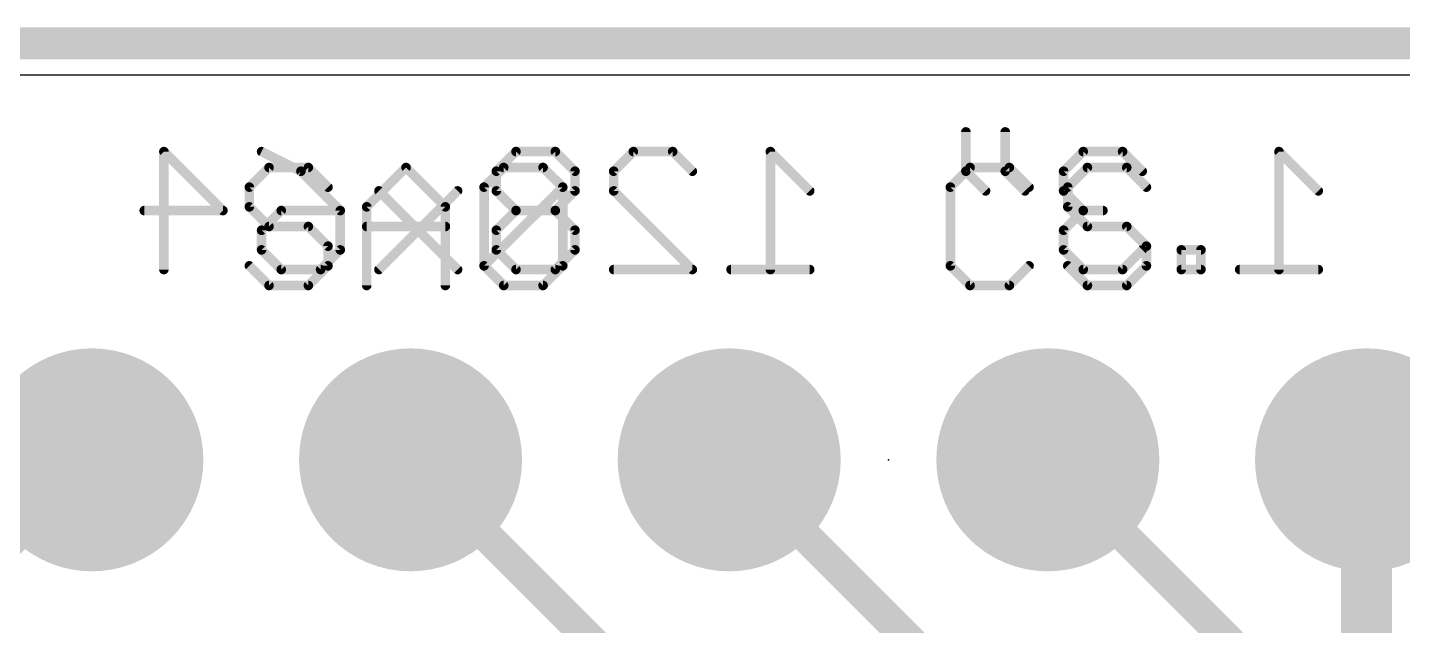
# Model space of a CAD drawing. Extents: x -0.1 to 35.7, y -1.1 to 35.9.
# Drawn here: x 10.64 to 21.6, y 31.11 to 35.88 of the extents above; entities that cross this region are included whole.
import ezdxf

# ---------------------------------------------------------------- set-up
doc = ezdxf.new("R2010")
doc.units = 0
for name, color, linetype in [('1', 12, 'CONTINUOUS'), ('16', 132, 'CONTINUOUS'), ('17', 110, 'CONTINUOUS'), ('20', 53, 'CONTINUOUS'), ('21', 40, 'CONTINUOUS'), ('22', 6, 'CONTINUOUS'), ('23', 53, 'CONTINUOUS')]:
    doc.layers.add(name, color=color, linetype=linetype)

# ---------------------------------------------------------------- blocks, each defined once
blk = doc.blocks.new('ROUNDP')
at = {"const_width": 0.5}
blk.add_lwpolyline([(0, -0.25, 1), (0, 0.25, 1), (0, -0.25)], format="xyb", dxfattribs=at)

msp = doc.modelspace()

# ---------------------------------------------------------------- linework, layer by layer
at = {"layer": '1'}
for points, const_width in [([(0, 35.75), (35.56, 35.75)], 0.254), ([(9.708, 30.988), (11.15, 32.43)], 0.254), ([(21.31, 30.962), (21.31, 32.43)], 0.4064), ([(20.32, 29.972), (21.31, 30.962)], 0.4064)]:
    msp.add_lwpolyline(points, dxfattribs=dict(at, const_width=const_width))
for points, const_width in [([(11.1949, 32.3851, 1), (11.1051, 32.4749)], 0.127), ([(21.4116, 32.43, 1), (21.2084, 32.43)], 0.2032), ([(21.3818, 30.8902, 1), (21.2382, 31.0338)], 0.2032)]:
    msp.add_lwpolyline(points, format="xyb", dxfattribs=dict(at, const_width=const_width))
at = {"layer": '16'}
for points, const_width in [([(13.69, 32.43), (15.24, 30.88)], 0.254), ([(16.23, 32.43), (17.78, 30.88)], 0.254), ([(18.77, 32.43), (20.32, 30.88)], 0.254), ([(21.31, 32.43), (21.31, 26.696)], 0.4064)]:
    msp.add_lwpolyline(points, dxfattribs=dict(at, const_width=const_width))
for points, const_width in [([(13.7349, 32.4749, 1), (13.6451, 32.3851)], 0.127), ([(16.2749, 32.4749, 1), (16.1851, 32.3851)], 0.127), ([(18.8149, 32.4749, 1), (18.7251, 32.3851)], 0.127), ([(21.4116, 32.43, 1), (21.2084, 32.43)], 0.2032)]:
    msp.add_lwpolyline(points, format="xyb", dxfattribs=dict(at, const_width=const_width))
at = {"layer": '20'}
msp.add_line((4, 35.5), (31, 35.5), dxfattribs=at)
at = {"layer": '21', "const_width": 0.0762}
for points in [[(12.5619, 34.7607), (12.4051, 34.6039)], [(12.8754, 34.7607), (12.5619, 34.7607)], [(13.0322, 34.6039), (12.8754, 34.7607)], [(13.3406, 34.4472), (13.6542, 34.7607)], [(13.6542, 34.7607), (13.9677, 34.4472)], [(14.2761, 34.6039), (14.4329, 34.7607)], [(14.4329, 34.7607), (14.7464, 34.7607)], [(14.7464, 34.7607), (14.9032, 34.6039)], [(18.1499, 34.7607), (17.9931, 34.6039)], [(18.4634, 34.7607), (18.1499, 34.7607)], [(18.6202, 34.6039), (18.4634, 34.7607)], [(19.0854, 34.7607), (18.9286, 34.6039)], [(19.3989, 34.7607), (19.0854, 34.7607)], [(19.5557, 34.6039), (19.3989, 34.7607)], [(12.4051, 34.6039), (12.4051, 34.4472)], [(14.2761, 33.9769), (14.2761, 34.6039)], [(14.2761, 33.9769), (14.9032, 34.6039)], [(14.9032, 34.6039), (14.9032, 33.9769)], [(17.9931, 34.6039), (17.9931, 33.9769)], [(18.9286, 34.6039), (18.9286, 34.4472)], [(12.4051, 34.4472), (12.5619, 34.2904)], [(13.3406, 33.8201), (13.3406, 34.4472)], [(13.9677, 34.4472), (13.9677, 33.8201)], [(18.9286, 34.4472), (19.0854, 34.2904)], [(12.5619, 34.2904), (12.8754, 34.2904)], [(12.8754, 34.2904), (13.0322, 34.1336)], [(13.3406, 34.2904), (13.9677, 34.2904)], [(19.0854, 34.2904), (19.3989, 34.2904)], [(19.3989, 34.2904), (19.5557, 34.1336)], [(13.0322, 34.1336), (13.0322, 33.9769)], [(19.5557, 34.1336), (19.5557, 33.9769)], [(12.5619, 33.8201), (12.4051, 33.9769)], [(13.0322, 33.9769), (12.8754, 33.8201)], [(14.4329, 33.8201), (14.2761, 33.9769)], [(14.9032, 33.9769), (14.7464, 33.8201)], [(17.9931, 33.9769), (18.1499, 33.8201)], [(18.4634, 33.8201), (18.6202, 33.9769)], [(19.0854, 33.8201), (18.9286, 33.9769)], [(19.5557, 33.9769), (19.3989, 33.8201)], [(12.8754, 33.8201), (12.5619, 33.8201)], [(14.7464, 33.8201), (14.4329, 33.8201)], [(18.1499, 33.8201), (18.4634, 33.8201)], [(19.3989, 33.8201), (19.0854, 33.8201)]]:
    msp.add_lwpolyline(points, dxfattribs=at)
at = {"layer": '21', "const_width": 0.0381}
for points in [[(12.5619, 34.7798, 1), (12.5619, 34.7417)], [(12.5753, 34.7472, 1), (12.5484, 34.7742)], [(12.8889, 34.7742, 1), (12.8619, 34.7472)], [(12.8754, 34.7417, 1), (12.8754, 34.7798)], [(13.6676, 34.7742, 1), (13.6407, 34.7472)], [(13.6676, 34.7472, 1), (13.6407, 34.7742)], [(14.4329, 34.7798, 1), (14.4329, 34.7417)], [(14.4464, 34.7472, 1), (14.4194, 34.7742)], [(14.7599, 34.7742, 1), (14.733, 34.7472)], [(14.7464, 34.7417, 1), (14.7464, 34.7798)], [(18.1499, 34.7798, 1), (18.1499, 34.7417)], [(18.1633, 34.7472, 1), (18.1364, 34.7742)], [(18.4769, 34.7742, 1), (18.4499, 34.7472)], [(18.4634, 34.7417, 1), (18.4634, 34.7798)], [(19.0854, 34.7798, 1), (19.0854, 34.7417)], [(19.0989, 34.7472, 1), (19.0719, 34.7742)], [(19.4124, 34.7742, 1), (19.3854, 34.7472)], [(19.3989, 34.7417, 1), (19.3989, 34.7798)], [(12.3916, 34.6174, 1), (12.4186, 34.5905)], [(12.4242, 34.6039, 1), (12.3861, 34.6039)], [(13.0187, 34.5905, 1), (13.0456, 34.6174)], [(14.2952, 34.6039, 1), (14.2571, 34.6039)], [(14.2627, 34.6174, 1), (14.2896, 34.5905)], [(14.9223, 34.6039, 1), (14.8842, 34.6039)], [(14.8897, 34.5905, 1), (14.9167, 34.6174)], [(14.9167, 34.5905, 1), (14.8897, 34.6174)], [(18.0122, 34.6039, 1), (17.9741, 34.6039)], [(17.9796, 34.6174, 1), (18.0066, 34.5905)], [(18.6067, 34.5905, 1), (18.6336, 34.6174)], [(18.9151, 34.6174, 1), (18.9421, 34.5905)], [(18.9477, 34.6039, 1), (18.9096, 34.6039)], [(19.5422, 34.5905, 1), (19.5692, 34.6174)], [(12.4186, 34.4606, 1), (12.3916, 34.4337)], [(12.3861, 34.4472, 1), (12.4242, 34.4472)], [(13.3271, 34.4606, 1), (13.3541, 34.4337)], [(13.3597, 34.4472, 1), (13.3216, 34.4472)], [(13.9867, 34.4472, 1), (13.9486, 34.4472)], [(13.9542, 34.4337, 1), (13.9812, 34.4606)], [(18.9421, 34.4606, 1), (18.9151, 34.4337)], [(18.9096, 34.4472, 1), (18.9477, 34.4472)], [(12.5619, 34.3094, 1), (12.5619, 34.2713)], [(12.5484, 34.2769, 1), (12.5753, 34.3039)], [(12.8889, 34.3039, 1), (12.8619, 34.2769)], [(12.8754, 34.2713, 1), (12.8754, 34.3094)], [(13.3406, 34.3094, 1), (13.3406, 34.2713)], [(13.9677, 34.2713, 1), (13.9677, 34.3094)], [(19.0854, 34.3094, 1), (19.0854, 34.2713)], [(19.0719, 34.2769, 1), (19.0989, 34.3039)], [(19.4124, 34.3039, 1), (19.3854, 34.2769)], [(19.3989, 34.2713, 1), (19.3989, 34.3094)], [(13.0512, 34.1336, 1), (13.0131, 34.1336)], [(13.0187, 34.1202, 1), (13.0456, 34.1471)], [(19.5747, 34.1336, 1), (19.5366, 34.1336)], [(19.5422, 34.1202, 1), (19.5692, 34.1471)], [(12.4186, 33.9903, 1), (12.3916, 33.9634)], [(13.0131, 33.9769, 1), (13.0512, 33.9769)], [(13.0456, 33.9634, 1), (13.0187, 33.9903)], [(14.2571, 33.9769, 1), (14.2952, 33.9769)], [(14.2896, 33.9903, 1), (14.2627, 33.9634)], [(14.2627, 33.9903, 1), (14.2896, 33.9634)], [(14.8842, 33.9769, 1), (14.9223, 33.9769)], [(14.9167, 33.9634, 1), (14.8897, 33.9903)], [(18.0066, 33.9903, 1), (17.9796, 33.9634)], [(17.9741, 33.9769, 1), (18.0122, 33.9769)], [(18.6336, 33.9634, 1), (18.6067, 33.9903)], [(18.9421, 33.9903, 1), (18.9151, 33.9634)], [(19.5366, 33.9769, 1), (19.5747, 33.9769)], [(19.5692, 33.9634, 1), (19.5422, 33.9903)], [(12.5619, 33.8392, 1), (12.5619, 33.8011)], [(12.5484, 33.8066, 1), (12.5753, 33.8336)], [(12.8619, 33.8336, 1), (12.8889, 33.8066)], [(12.8754, 33.8011, 1), (12.8754, 33.8392)], [(13.3216, 33.8201, 1), (13.3597, 33.8201)], [(13.9486, 33.8201, 1), (13.9867, 33.8201)], [(14.4329, 33.8392, 1), (14.4329, 33.8011)], [(14.4194, 33.8066, 1), (14.4464, 33.8336)], [(14.733, 33.8336, 1), (14.7599, 33.8066)], [(14.7464, 33.8011, 1), (14.7464, 33.8392)], [(18.1499, 33.8392, 1), (18.1499, 33.8011)], [(18.1364, 33.8066, 1), (18.1633, 33.8336)], [(18.4499, 33.8336, 1), (18.4769, 33.8066)], [(18.4634, 33.8011, 1), (18.4634, 33.8392)], [(19.0854, 33.8392, 1), (19.0854, 33.8011)], [(19.0719, 33.8066, 1), (19.0989, 33.8336)], [(19.3854, 33.8336, 1), (19.4124, 33.8066)], [(19.3989, 33.8011, 1), (19.3989, 33.8392)]]:
    msp.add_lwpolyline(points, format="xyb", dxfattribs=at)
at = {"layer": '22', "const_width": 0.0381}
for points in [[(18.1357, 35.0445, 1), (18.0976, 35.0445)], [(18.4492, 35.0445, 1), (18.4111, 35.0445)], [(11.7374, 34.9012, 1), (11.7105, 34.8742)], [(11.743, 34.8877, 1), (11.7049, 34.8877)], [(12.5112, 34.9047, 1), (12.4942, 34.8707)], [(14.5305, 34.9068, 1), (14.5305, 34.8687)], [(14.544, 34.8742, 1), (14.517, 34.9012)], [(14.8575, 34.9012, 1), (14.8306, 34.8742)], [(14.844, 34.8687, 1), (14.844, 34.9068)], [(15.466, 34.9068, 1), (15.466, 34.8687)], [(15.4795, 34.8742, 1), (15.4525, 34.9012)], [(15.793, 34.9012, 1), (15.7661, 34.8742)], [(15.7796, 34.8687, 1), (15.7796, 34.9068)], [(16.5718, 34.9012, 1), (16.5448, 34.8742)], [(16.5774, 34.8877, 1), (16.5393, 34.8877)], [(19.0522, 34.9068, 1), (19.0522, 34.8687)], [(19.0656, 34.8742, 1), (19.0387, 34.9012)], [(19.3792, 34.9012, 1), (19.3522, 34.8742)], [(19.3657, 34.8687, 1), (19.3657, 34.9068)], [(20.6257, 34.9012, 1), (20.5987, 34.8742)], [(20.6313, 34.8877, 1), (20.5932, 34.8877)], [(12.8297, 34.7444, 1), (12.8028, 34.7175)], [(12.8077, 34.7139, 1), (12.8247, 34.748)], [(14.3928, 34.7309, 1), (14.3547, 34.7309)], [(14.3603, 34.7444, 1), (14.3872, 34.7175)], [(15.0198, 34.7309, 1), (14.9817, 34.7309)], [(14.9873, 34.7175, 1), (15.0143, 34.7444)], [(15.3283, 34.7309, 1), (15.2902, 34.7309)], [(15.2958, 34.7444, 1), (15.3227, 34.7175)], [(15.9228, 34.7175, 1), (15.9498, 34.7444)], [(18.0976, 34.7309, 1), (18.1357, 34.7309)], [(18.1301, 34.7444, 1), (18.1032, 34.7175)], [(18.4437, 34.7444, 1), (18.4167, 34.7175)], [(18.4111, 34.7309, 1), (18.4492, 34.7309)], [(18.8819, 34.7444, 1), (18.9089, 34.7175)], [(18.9145, 34.7309, 1), (18.8764, 34.7309)], [(19.509, 34.7175, 1), (19.5359, 34.7444)], [(13.4517, 34.5876, 1), (13.4247, 34.5607)], [(14.0788, 34.5607, 1), (14.0518, 34.5876)], [(14.3547, 34.5742, 1), (14.3928, 34.5742)], [(14.3872, 34.5876, 1), (14.3603, 34.5607)], [(14.9817, 34.5742, 1), (15.0198, 34.5742)], [(15.0143, 34.5607, 1), (14.9873, 34.5876)], [(15.3227, 34.5876, 1), (15.2958, 34.5607)], [(15.2902, 34.5742, 1), (15.3283, 34.5742)], [(16.8584, 34.5607, 1), (16.8853, 34.5876)], [(18.2599, 34.5607, 1), (18.2869, 34.5876)], [(18.5735, 34.5607, 1), (18.6004, 34.5876)], [(18.9089, 34.5876, 1), (18.8819, 34.5607)], [(18.8764, 34.5742, 1), (18.9145, 34.5742)], [(20.9123, 34.5607, 1), (20.9392, 34.5876)], [(11.5672, 34.4365, 1), (11.5672, 34.3984)], [(12.1808, 34.4039, 1), (12.2077, 34.4309)], [(12.1942, 34.3984, 1), (12.1942, 34.4365)], [(12.6595, 34.4365, 1), (12.6595, 34.3984)], [(12.6729, 34.4039, 1), (12.646, 34.4309)], [(13.1488, 34.4174, 1), (13.1107, 34.4174)], [(13.1163, 34.4039, 1), (13.1432, 34.4309)], [(13.1298, 34.3984, 1), (13.1298, 34.4365)], [(14.5305, 34.4365, 1), (14.5305, 34.3984)], [(14.544, 34.4039, 1), (14.517, 34.4309)], [(14.517, 34.4039, 1), (14.544, 34.4309)], [(14.8575, 34.4309, 1), (14.8306, 34.4039)], [(14.8306, 34.4309, 1), (14.8575, 34.4039)], [(14.844, 34.3984, 1), (14.844, 34.4365)], [(19.0522, 34.4365, 1), (19.0522, 34.3984)], [(19.0656, 34.4039, 1), (19.0387, 34.4309)], [(19.0387, 34.4039, 1), (19.0656, 34.4309)], [(19.2089, 34.3984, 1), (19.2089, 34.4365)], [(12.5217, 34.2606, 1), (12.4836, 34.2606)], [(12.4892, 34.2741, 1), (12.5162, 34.2472)], [(14.3928, 34.2606, 1), (14.3547, 34.2606)], [(14.3603, 34.2741, 1), (14.3872, 34.2472)], [(15.0198, 34.2606, 1), (14.9817, 34.2606)], [(14.9873, 34.2472, 1), (15.0143, 34.2741)], [(18.8819, 34.2741, 1), (18.9089, 34.2472)], [(18.9145, 34.2606, 1), (18.8764, 34.2606)], [(12.4836, 34.1039, 1), (12.5217, 34.1039)], [(12.5162, 34.1173, 1), (12.4892, 34.0904)], [(13.1107, 34.1039, 1), (13.1488, 34.1039)], [(13.1432, 34.0904, 1), (13.1163, 34.1173)], [(14.3547, 34.1039, 1), (14.3928, 34.1039)], [(14.3872, 34.1173, 1), (14.3603, 34.0904)], [(14.9817, 34.1039, 1), (15.0198, 34.1039)], [(15.0143, 34.0904, 1), (14.9873, 34.1173)], [(18.9089, 34.1173, 1), (18.8819, 34.0904)], [(18.8764, 34.1039, 1), (18.9145, 34.1039)], [(19.5359, 34.0904, 1), (19.509, 34.1173)], [(19.8525, 34.1039, 1), (19.8144, 34.1039)], [(19.8335, 34.1229, 1), (19.8335, 34.0848)], [(20.0093, 34.1039, 1), (19.9712, 34.1039)], [(19.9902, 34.0848, 1), (19.9902, 34.1229)], [(12.6595, 33.9661, 1), (12.6595, 33.928)], [(12.646, 33.9336, 1), (12.6729, 33.9606)], [(12.9595, 33.9606, 1), (12.9865, 33.9336)], [(12.973, 33.928, 1), (12.973, 33.9661)], [(13.4247, 33.9606, 1), (13.4517, 33.9336)], [(14.0518, 33.9336, 1), (14.0788, 33.9606)], [(14.5305, 33.9661, 1), (14.5305, 33.928)], [(14.517, 33.9336, 1), (14.544, 33.9606)], [(14.8306, 33.9606, 1), (14.8575, 33.9336)], [(14.844, 33.928, 1), (14.844, 33.9661)], [(15.3093, 33.9661, 1), (15.3093, 33.928)], [(15.9228, 33.9336, 1), (15.9498, 33.9606)], [(15.9363, 33.928, 1), (15.9363, 33.9661)], [(16.2448, 33.9661, 1), (16.2448, 33.928)], [(16.8718, 33.928, 1), (16.8718, 33.9661)], [(19.0522, 33.9661, 1), (19.0522, 33.928)], [(19.0387, 33.9336, 1), (19.0656, 33.9606)], [(19.3522, 33.9606, 1), (19.3792, 33.9336)], [(19.3657, 33.928, 1), (19.3657, 33.9661)], [(19.8335, 33.9661, 1), (19.8335, 33.928)], [(19.9902, 33.928, 1), (19.9902, 33.9661)], [(20.2987, 33.9661, 1), (20.2987, 33.928)], [(20.9258, 33.928, 1), (20.9258, 33.9661)], [(11.7049, 33.9471, 1), (11.743, 33.9471)], [(16.5393, 33.9471, 1), (16.5774, 33.9471)], [(19.8144, 33.9471, 1), (19.8525, 33.9471)], [(19.9712, 33.9471, 1), (20.0093, 33.9471)], [(20.5932, 33.9471, 1), (20.6313, 33.9471)]]:
    msp.add_lwpolyline(points, format="xyb", dxfattribs=at)
at = {"layer": '22', "const_width": 0.0762}
for points in [[(18.1167, 35.0445), (18.1167, 34.7309)], [(18.4302, 35.0445), (18.4302, 34.7309)], [(11.7239, 33.9471), (11.7239, 34.8877)], [(11.7239, 34.8877), (12.1942, 34.4174)], [(12.5027, 34.8877), (12.8162, 34.7309)], [(14.5305, 34.8877), (14.3737, 34.7309)], [(14.844, 34.8877), (14.5305, 34.8877)], [(15.0008, 34.7309), (14.844, 34.8877)], [(15.3093, 34.7309), (15.466, 34.8877)], [(15.466, 34.8877), (15.7796, 34.8877)], [(15.7796, 34.8877), (15.9363, 34.7309)], [(16.8718, 34.5742), (16.5583, 34.8877)], [(16.5583, 34.8877), (16.5583, 33.9471)], [(19.0522, 34.8877), (18.8954, 34.7309)], [(19.3657, 34.8877), (19.0522, 34.8877)], [(19.5225, 34.7309), (19.3657, 34.8877)], [(20.9258, 34.5742), (20.6122, 34.8877)], [(20.6122, 34.8877), (20.6122, 33.9471)], [(12.8162, 34.7309), (13.1298, 34.4174)], [(14.3737, 34.7309), (14.3737, 34.5742)], [(15.0008, 34.5742), (15.0008, 34.7309)], [(15.3093, 34.5742), (15.3093, 34.7309)], [(18.1167, 34.7309), (18.2734, 34.5742)], [(18.4302, 34.7309), (18.587, 34.5742)], [(18.8954, 34.7309), (18.8954, 34.5742)], [(14.0653, 34.5742), (13.4382, 33.9471)], [(14.0653, 33.9471), (13.4382, 34.5742)], [(14.3737, 34.5742), (14.5305, 34.4174)], [(14.844, 34.4174), (15.0008, 34.5742)], [(15.9363, 33.9471), (15.3093, 34.5742)], [(18.8954, 34.5742), (19.0522, 34.4174)], [(12.1942, 34.4174), (11.5672, 34.4174)], [(12.5027, 34.2606), (12.6595, 34.4174)], [(12.6595, 34.4174), (13.1298, 34.4174)], [(13.1298, 34.4174), (13.1298, 34.1039)], [(14.5305, 34.4174), (14.3737, 34.2606)], [(14.844, 34.4174), (14.5305, 34.4174)], [(15.0008, 34.2606), (14.844, 34.4174)], [(19.0522, 34.4174), (18.8954, 34.2606)], [(19.0522, 34.4174), (19.2089, 34.4174)], [(12.5027, 34.1039), (12.5027, 34.2606)], [(14.3737, 34.2606), (14.3737, 34.1039)], [(15.0008, 34.1039), (15.0008, 34.2606)], [(18.8954, 34.2606), (18.8954, 34.1039)], [(12.6595, 33.9471), (12.5027, 34.1039)], [(13.1298, 34.1039), (12.973, 33.9471)], [(14.3737, 34.1039), (14.5305, 33.9471)], [(14.844, 33.9471), (15.0008, 34.1039)], [(18.8954, 34.1039), (19.0522, 33.9471)], [(19.3657, 33.9471), (19.5225, 34.1039)], [(19.9902, 34.1039), (19.8335, 34.1039)], [(19.8335, 34.1039), (19.8335, 33.9471)], [(19.9902, 33.9471), (19.9902, 34.1039)], [(12.973, 33.9471), (12.6595, 33.9471)], [(14.5305, 33.9471), (14.844, 33.9471)], [(15.3093, 33.9471), (15.9363, 33.9471)], [(16.8718, 33.9471), (16.2448, 33.9471)], [(19.0522, 33.9471), (19.3657, 33.9471)], [(19.8335, 33.9471), (19.9902, 33.9471)], [(20.9258, 33.9471), (20.2987, 33.9471)]]:
    msp.add_lwpolyline(points, dxfattribs=at)
at = {"layer": '23'}
msp.add_point((17.5, 32.43), dxfattribs=at)

# ---------------------------------------------------------------- block references
at = {"layer": '17', "xscale": 1.778, "yscale": 1.778, "rotation": 90}
for p in [(11.15, 32.43), (11.15, 32.43), (13.69, 32.43), (13.69, 32.43), (16.23, 32.43), (16.23, 32.43), (18.77, 32.43), (18.77, 32.43), (21.31, 32.43), (21.31, 32.43)]:
    msp.add_blockref('ROUNDP', p, dxfattribs=at)

doc.saveas('drawing.dxf')
